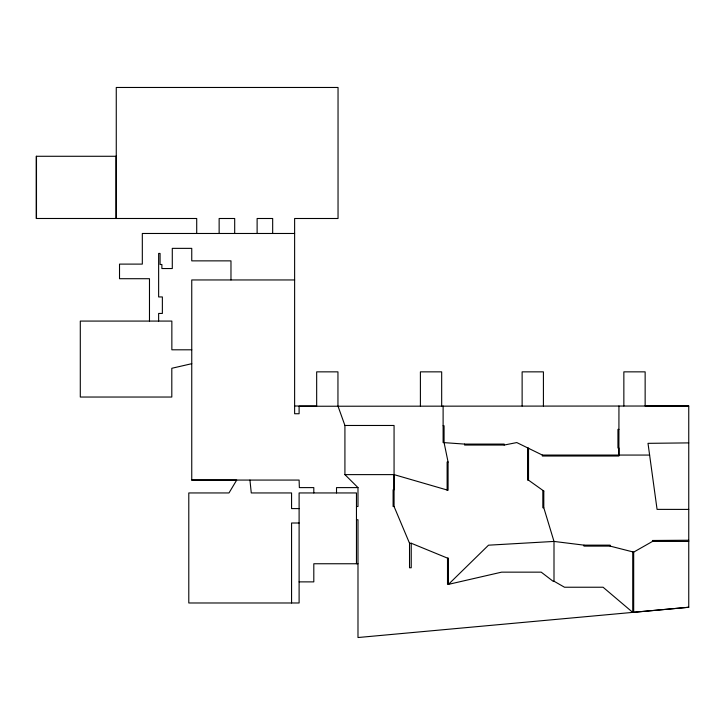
<?xml version="1.0" encoding="UTF-8"?>
<svg xmlns="http://www.w3.org/2000/svg" width="725" height="725" viewBox="0 0 725 725"><rect width="100%" height="100%" fill="white"/><g stroke="black" fill="none" stroke-linecap="round" stroke-linejoin="round"><path stroke-width="1.09" d="M409.525 543.243L411.238 543.243L411.238 567.766L409.525 567.766L409.525 543.243L394.065 506.503L394.065 474.621L344.919 474.621L344.919 425.475L337.95 406.009L337.95 371.853L316.671 371.853L316.671 406.009L294.622 406.009M618.896 455.064L618.942 406.009M688.75 540.234L652.482 540.478L652.482 541.43L633.686 552.115L610.115 546.106L583.969 546.106L583.969 545.146L554 541.43L488.523 545.182L448.458 584.368L447.506 584.368L447.506 558.132L411.238 543.243M191.753 363.696L171.807 368.282L171.807 397.037L80.294 397.037L80.294 321.075L171.852 321.075L171.852 349.803L191.753 349.803M443.111 406.009L443.111 442.567L464.589 444.09L464.589 445.041L504.192 445.041L516.789 442.567L542.363 455.064L649.609 455.064M116.263 218.497L116.263 87.471L338.04 87.471L338.04 218.497L294.622 218.497L294.622 413.739L299.108 413.739L299.108 406.254L688.75 406L688.75 607.26L633.686 612.281L633.686 552.115M688.75 607.26L357.987 637.529L357.987 519.762L356.464 519.762M688.75 442.893L648.005 443.337L657.067 509.376L688.75 509.412M116.263 156.274L36.25 156.274L36.25 218.488L196.711 218.497L196.711 233.477M294.622 233.477L142.317 233.477L142.317 264.108L119.516 264.108L119.516 278.708L149.477 278.708L149.477 321.075M294.622 279.95L191.753 279.95L191.753 480.068L236.712 480.068L228.982 492.946L188.79 492.946L188.79 602.982L299.108 602.982L299.108 492.946L356.464 492.946L356.464 563.751M688.75 406.009L645.141 406.009L645.141 371.853L623.853 371.853L623.853 406.009M344.919 425.475L394.065 425.475L394.065 489.801L393.104 489.801L393.104 506.503L394.065 506.503M443.111 425.765L444.072 425.765L444.072 442.567L448.077 462.033L448.077 490.281L394.065 474.621M618.923 429.39L617.945 429.39L617.945 448.005L618.896 448.005L618.896 456.016L542.363 456.016L542.363 455.064M464.589 444.09L504.192 444.09L504.192 445.041M448.077 462.033L447.126 462.033L447.126 490.281M191.753 480.068L299.108 480.068L299.353 487.608L313.807 487.608L313.807 492.946M528.525 480.158L527.564 480.158L527.564 448.095L528.525 448.095L528.525 480.158L543.795 491.043L543.795 507.745L554 541.43L554 581.223L564.503 587.232L603.073 587.232L632.735 612.38L632.735 551.879M356.464 506.503L357.987 506.503L357.987 487.608L336.518 487.608L336.518 492.946M543.795 491.043L542.835 491.043L542.835 507.745L543.795 507.745M299.108 508.597L291.568 508.597L291.568 492.946L251.276 492.946L249.935 480.068M299.108 523.006L291.568 523.006L291.568 602.973M652.482 541.43L688.75 541.43M583.969 545.146L610.115 545.146L610.115 546.106M447.506 558.132L448.458 558.132L448.458 584.368L501.609 572.152L541.213 572.152L553.048 581.223L554 581.223M357.987 563.76L313.807 563.751L313.807 581.885L299.108 581.876M344.919 474.621L357.987 487.608M543.415 406.009L543.415 371.853L522.127 371.853L522.127 406.009M441.679 406.009L441.679 371.853L420.4 371.853L420.4 406.009M272.673 233.477L272.673 218.497L257.121 218.497L257.121 233.477M234.692 233.477L234.692 218.497L219.14 218.497L219.14 233.477M230.976 279.95L230.976 260.864L191.753 260.864L191.753 248.358L172.287 248.358L172.287 268.54L161.883 268.549L161.883 264.489L160.071 264.489L160.071 253.424L158.639 253.424L158.639 296.942L162.364 296.942L162.364 313.445L158.639 313.445L158.639 321.075M116.027 156.274L116.027 218.488M36.486 156.274L36.486 218.497"/></g></svg>
